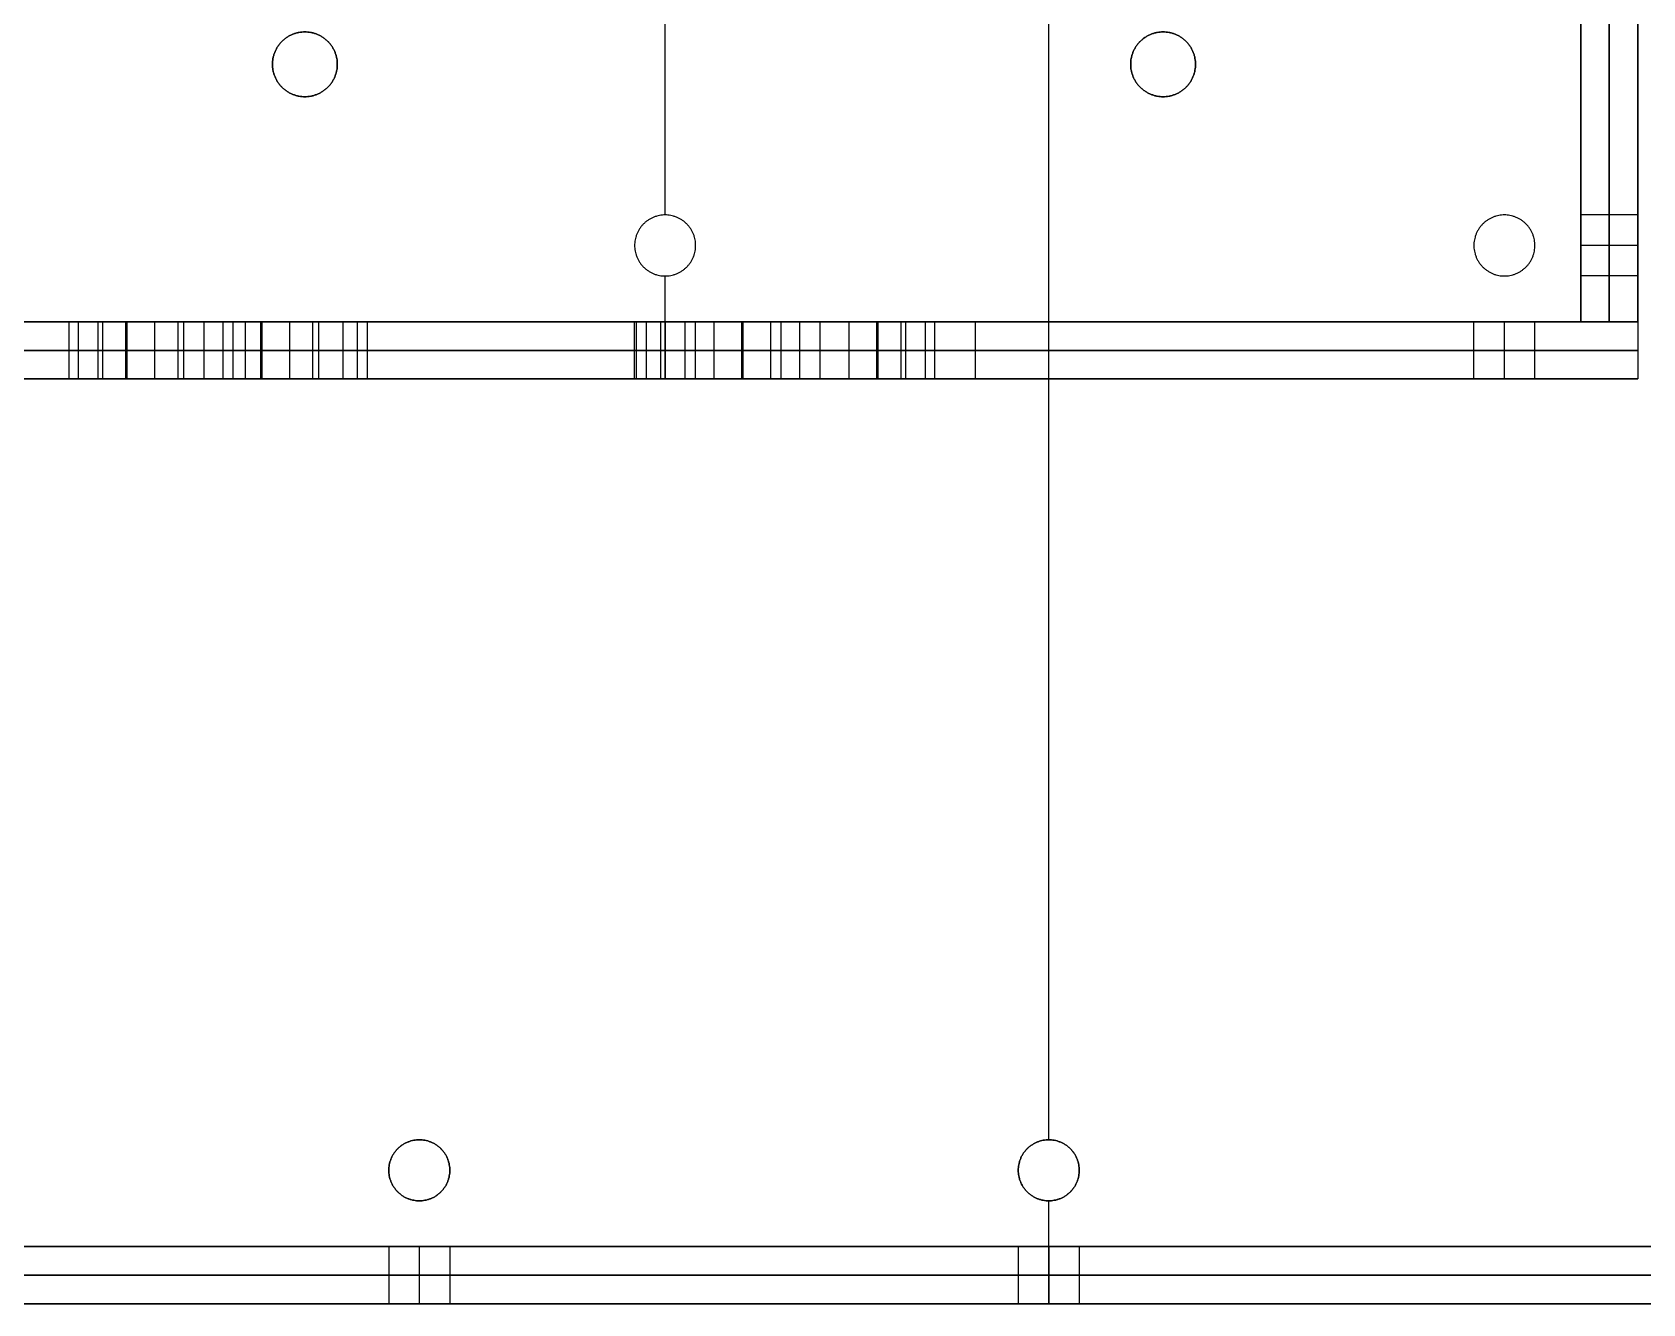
# Model space of a CAD drawing. Header units: millimetres. Extents: x -232 to 139, y -100 to 100.
# Drawn here: x -14.3 to 70.1, y -100 to -33.3 of the extents above; entities that cross this region are included whole.
import ezdxf

# ---------------------------------------------------------------- set-up
doc = ezdxf.new("R2010")
doc.units = ezdxf.units.MM
doc.header["$MEASUREMENT"] = 0
doc.layers.add('body', color=30, linetype='Continuous', true_color=0xff8000)

msp = doc.modelspace()

# ---------------------------------------------------------------- linework, layer by layer
at = {"layer": 'body'}
for p, q in [((39, -91.4, -4), (39, 91.4, -4)), ((39, -91.4, -7), (39, 91.4, -7)), ((39, -91.4, -74), (39, 91.4, -74)), ((39, -91.4, -71), (39, 91.4, -71)), ((66.887, 48.5, 22.408), (66.887, -48.5, 22.408)), ((69.887, 48.5, 22.408), (69.887, -48.5, 22.408)), ((18.887, -42.9, 5), (18.887, -10.7, 5)), ((18.887, -42.9, 8), (18.887, -10.7, 8)), ((18.887, -48.5, 5), (18.887, -46.1, 5)), ((18.887, -48.5, 8), (18.887, -46.1, 8)), ((4.858, -48.5, 57.149), (-32.113, -48.5, 57.149)), ((18.887, -48.5, 90.817), (18.887, -48.5, 73.386)), ((18.887, -48.5, 46.123), (18.887, -48.5, 13.6)), ((18.887, -48.5, 10.4), (18.887, -48.5, 5)), ((52.554, -48.5, 57.149), (30.014, -48.5, 57.149)), ((4.858, -51.5, 57.149), (-32.113, -51.5, 57.149)), ((18.887, -51.5, 90.817), (18.887, -51.5, 73.386)), ((18.887, -51.5, 46.123), (18.887, -51.5, 13.6)), ((18.887, -51.5, 10.4), (18.887, -51.5, 5)), ((52.554, -51.5, 57.149), (30.014, -51.5, 57.149)), ((39, -100, -4), (39, -94.6, -4)), ((39, -100, -7), (39, -94.6, -7)), ((39, -100, -74), (39, -94.6, -74)), ((39, -100, -71), (39, -94.6, -71)), ((136, -97, -39), (-58, -97, -39)), ((39, -97, -71), (39, -97, -68.6)), ((39, -97, -65.4), (39, -97, -12.6)), ((39, -97, -9.4), (39, -97, -7)), ((136, -100, -39), (-58, -100, -39)), ((39, -100, -71), (39, -100, -68.6)), ((39, -100, -65.4), (39, -100, -12.6)), ((39, -100, -9.4), (39, -100, -7))]:
    msp.add_line(p, q, dxfattribs=at)
for points in [[(66.887, -48.5, 39.816), (66.887, 0, 39.816), (66.887, 48.5, 39.816)], [(66.887, 48.5, 5), (66.887, 0, 5), (66.887, -48.5, 5)], [(66.887, -48.5, 5), (66.887, 0, 5), (66.887, 48.5, 5)], [(66.887, -48.5, 8), (66.887, 0, 8), (66.887, 48.5, 8)], [(66.887, -48.5, 6.5), (66.887, 0, 6.5), (66.887, 48.5, 6.5)], [(68.387, -48.5, 39.816), (68.387, 0, 39.816), (68.387, 48.5, 39.816)], [(68.387, 48.5, 5), (68.387, 0, 5), (68.387, -48.5, 5)], [(69.887, -48.5, 39.816), (69.887, 0, 39.816), (69.887, 48.5, 39.816)], [(69.887, 48.5, 5), (69.887, 0, 5), (69.887, -48.5, 5)], [(-1.7, -35, 5), (-1.7, -35, 6.5), (-1.7, -35, 8)], [(1.7, -35, 5), (1.7, -35, 6.5), (1.7, -35, 8)], [(43.295, -35, 5), (43.295, -35, 6.5), (43.295, -35, 8)], [(46.695, -35, 5), (46.695, -35, 6.5), (46.695, -35, 8)], [(0, -36.7, 5), (0, -36.7, 6.5), (0, -36.7, 8)], [(44.995, -36.7, 5), (44.995, -36.7, 6.5), (44.995, -36.7, 8)], [(18.887, -42.9, 8), (18.887, -42.9, 6.5), (18.887, -42.9, 5)], [(62.887, -42.9, 8), (62.887, -42.9, 6.5), (62.887, -42.9, 5)], [(69.887, -42.9, 12), (68.387, -42.9, 12), (66.887, -42.9, 12)], [(69.887, -42.9, 35.816), (68.387, -42.9, 35.816), (66.887, -42.9, 35.816)], [(17.287, -44.5, 8), (17.287, -44.5, 6.5), (17.287, -44.5, 5)], [(20.487, -44.5, 8), (20.487, -44.5, 6.5), (20.487, -44.5, 5)], [(61.287, -44.5, 8), (61.287, -44.5, 6.5), (61.287, -44.5, 5)], [(64.487, -44.5, 8), (64.487, -44.5, 6.5), (64.487, -44.5, 5)], [(69.887, -44.5, 13.6), (68.387, -44.5, 13.6), (66.887, -44.5, 13.6)], [(69.887, -44.5, 10.4), (68.387, -44.5, 10.4), (66.887, -44.5, 10.4)], [(69.887, -44.5, 37.416), (68.387, -44.5, 37.416), (66.887, -44.5, 37.416)], [(69.887, -44.5, 34.216), (68.387, -44.5, 34.216), (66.887, -44.5, 34.216)], [(18.887, -46.1, 8), (18.887, -46.1, 6.5), (18.887, -46.1, 5)], [(62.887, -46.1, 8), (62.887, -46.1, 6.5), (62.887, -46.1, 5)], [(69.887, -46.1, 35.816), (68.387, -46.1, 35.816), (66.887, -46.1, 35.816)], [(69.887, -46.1, 12), (68.387, -46.1, 12), (66.887, -46.1, 12)], [(-6.666, -48.5, 109.298), (-19.39, -48.5, 96.566), (-32.113, -48.5, 83.834)], [(-32.113, -48.5, 5), (18.887, -48.5, 5), (69.887, -48.5, 5)], [(-29.113, -48.5, 5), (18.887, -48.5, 5), (66.887, -48.5, 5)], [(-29.113, -48.5, 8), (18.887, -48.5, 8), (66.887, -48.5, 8)], [(-29.113, -48.5, 6.5), (18.887, -48.5, 6.5), (66.887, -48.5, 6.5)], [(-9.331, -48.5, 76.452), (-10.85, -48.5, 77.974), (-12.37, -48.5, 79.495)], [(-12.37, -48.5, 79.495), (-12.37, -50, 79.495), (-12.37, -51.5, 79.495)], [(-12.368, -48.5, 82.465), (-12.368, -50, 82.465), (-12.368, -51.5, 82.465)], [(17.376, -48.5, 44.614), (2.749, -48.5, 59.261), (-11.878, -48.5, 73.908)], [(-11.878, -48.5, 73.908), (-11.878, -50, 73.908), (-11.878, -51.5, 73.908)], [(-11.878, -48.5, 73.908), (-10.605, -48.5, 75.18), (-9.331, -48.5, 76.452)], [(-10.85, -48.5, 77.974), (-10.85, -50, 77.974), (-10.85, -51.5, 77.974)], [(-10.605, -48.5, 75.18), (-10.605, -50, 75.18), (-10.605, -51.5, 75.18)], [(-9.398, -48.5, 82.463), (-9.398, -50, 82.463), (-9.398, -51.5, 82.463)], [(-9.398, -48.5, 82.463), (-7.879, -48.5, 80.941), (-6.359, -48.5, 79.42)], [(-9.331, -48.5, 76.452), (-9.331, -50, 76.452), (-9.331, -51.5, 76.452)], [(-7.879, -48.5, 80.941), (-7.879, -50, 80.941), (-7.879, -51.5, 80.941)], [(0.406, -48.5, 109.298), (-3.13, -48.5, 109.298), (-6.666, -48.5, 109.298)], [(-6.666, -48.5, 109.298), (-6.666, -50, 109.298), (-6.666, -51.5, 109.298)], [(-6.359, -48.5, 79.42), (-6.359, -50, 79.42), (-6.359, -51.5, 79.42)], [(-6.359, -48.5, 79.42), (-4.307, -48.5, 81.469), (-2.255, -48.5, 83.519)], [(-2.255, -48.5, 83.519), (-3.774, -48.5, 85.04), (-5.294, -48.5, 86.561)], [(-5.294, -48.5, 86.561), (-5.294, -50, 86.561), (-5.294, -51.5, 86.561)], [(-5.292, -48.5, 89.531), (-5.292, -50, 89.531), (-5.292, -51.5, 89.531)], [(-4.307, -48.5, 81.469), (-4.307, -50, 81.469), (-4.307, -51.5, 81.469)], [(-3.774, -48.5, 85.04), (-3.774, -50, 85.04), (-3.774, -51.5, 85.04)], [(-3.13, -48.5, 109.298), (-3.13, -50, 109.298), (-3.13, -51.5, 109.298)], [(-2.322, -48.5, 89.529), (-2.322, -50, 89.529), (-2.322, -51.5, 89.529)], [(-2.322, -48.5, 89.529), (-0.803, -48.5, 88.008), (0.717, -48.5, 86.486)], [(-2.255, -48.5, 83.519), (-2.255, -50, 83.519), (-2.255, -51.5, 83.519)], [(-0.803, -48.5, 88.008), (-0.803, -50, 88.008), (-0.803, -51.5, 88.008)], [(69.887, -48.5, 39.816), (35.146, -48.5, 74.557), (0.406, -48.5, 109.298)], [(0.406, -48.5, 109.298), (0.406, -50, 109.298), (0.406, -51.5, 109.298)], [(0.717, -48.5, 86.486), (0.717, -50, 86.486), (0.717, -51.5, 86.486)], [(0.717, -48.5, 86.486), (1.99, -48.5, 87.758), (3.264, -48.5, 89.03)], [(1.99, -48.5, 87.758), (1.99, -50, 87.758), (1.99, -51.5, 87.758)], [(2.749, -48.5, 59.261), (2.749, -50, 59.261), (2.749, -51.5, 59.261)], [(3.264, -48.5, 89.03), (3.264, -50, 89.03), (3.264, -51.5, 89.03)], [(3.264, -48.5, 89.03), (17.891, -48.5, 74.383), (32.518, -48.5, 59.736)], [(17.287, -51.5, 12), (17.287, -50, 12), (17.287, -48.5, 12)], [(19.923, -48.5, 47.158), (18.649, -48.5, 45.886), (17.376, -48.5, 44.614)], [(17.376, -48.5, 44.614), (17.376, -50, 44.614), (17.376, -51.5, 44.614)], [(17.891, -48.5, 74.383), (17.891, -50, 74.383), (17.891, -51.5, 74.383)], [(18.649, -48.5, 45.886), (18.649, -50, 45.886), (18.649, -51.5, 45.886)], [(18.887, -48.5, 5), (18.887, -50, 5), (18.887, -51.5, 5)], [(18.887, -51.5, 10.4), (18.887, -50, 10.4), (18.887, -48.5, 10.4)], [(18.887, -51.5, 13.6), (18.887, -50, 13.6), (18.887, -48.5, 13.6)], [(18.887, -48.5, 5), (18.887, -48.5, 6.5), (18.887, -48.5, 8)], [(22.961, -48.5, 44.115), (21.442, -48.5, 45.637), (19.923, -48.5, 47.158)], [(19.923, -48.5, 47.158), (19.923, -50, 47.158), (19.923, -51.5, 47.158)], [(20.487, -51.5, 12), (20.487, -50, 12), (20.487, -48.5, 12)], [(21.442, -48.5, 45.637), (21.442, -50, 45.637), (21.442, -51.5, 45.637)], [(26.999, -48.5, 54.224), (24.947, -48.5, 52.175), (22.895, -48.5, 50.126)], [(22.895, -48.5, 50.126), (22.895, -50, 50.126), (22.895, -51.5, 50.126)], [(22.895, -48.5, 50.126), (24.414, -48.5, 48.605), (25.933, -48.5, 47.083)], [(22.961, -48.5, 44.115), (22.961, -50, 44.115), (22.961, -51.5, 44.115)], [(24.414, -48.5, 48.605), (24.414, -50, 48.605), (24.414, -51.5, 48.605)], [(24.947, -48.5, 52.175), (24.947, -50, 52.175), (24.947, -51.5, 52.175)], [(25.931, -48.5, 44.113), (25.931, -50, 44.113), (25.931, -51.5, 44.113)], [(25.933, -48.5, 47.083), (25.933, -50, 47.083), (25.933, -51.5, 47.083)], [(26.999, -48.5, 54.224), (26.999, -50, 54.224), (26.999, -51.5, 54.224)], [(30.037, -48.5, 51.182), (28.518, -48.5, 52.703), (26.999, -48.5, 54.224)], [(28.518, -48.5, 52.703), (28.518, -50, 52.703), (28.518, -51.5, 52.703)], [(32.518, -48.5, 59.736), (31.244, -48.5, 58.464), (29.971, -48.5, 57.192)], [(29.971, -48.5, 57.192), (29.971, -50, 57.192), (29.971, -51.5, 57.192)], [(29.971, -48.5, 57.192), (31.49, -48.5, 55.671), (33.009, -48.5, 54.149)], [(30.037, -48.5, 51.182), (30.037, -50, 51.182), (30.037, -51.5, 51.182)], [(31.244, -48.5, 58.464), (31.244, -50, 58.464), (31.244, -51.5, 58.464)], [(31.49, -48.5, 55.671), (31.49, -50, 55.671), (31.49, -51.5, 55.671)], [(32.518, -48.5, 59.736), (32.518, -50, 59.736), (32.518, -51.5, 59.736)], [(33.007, -48.5, 51.18), (33.007, -50, 51.18), (33.007, -51.5, 51.18)], [(33.009, -48.5, 54.149), (33.009, -50, 54.149), (33.009, -51.5, 54.149)], [(35.146, -48.5, 74.557), (35.146, -50, 74.557), (35.146, -51.5, 74.557)], [(61.287, -51.5, 12), (61.287, -50, 12), (61.287, -48.5, 12)], [(61.287, -51.5, 35.816), (61.287, -50, 35.816), (61.287, -48.5, 35.816)], [(62.887, -51.5, 10.4), (62.887, -50, 10.4), (62.887, -48.5, 10.4)], [(62.887, -51.5, 13.6), (62.887, -50, 13.6), (62.887, -48.5, 13.6)], [(62.887, -51.5, 34.216), (62.887, -50, 34.216), (62.887, -48.5, 34.216)], [(62.887, -51.5, 37.416), (62.887, -50, 37.416), (62.887, -48.5, 37.416)], [(64.487, -51.5, 35.816), (64.487, -50, 35.816), (64.487, -48.5, 35.816)], [(64.487, -51.5, 12), (64.487, -50, 12), (64.487, -48.5, 12)], [(69.887, -48.5, 39.816), (68.387, -48.5, 39.816), (66.887, -48.5, 39.816)], [(66.887, -48.5, 5), (66.887, -48.5, 22.408), (66.887, -48.5, 39.816)], [(69.887, -48.5, 5), (68.387, -48.5, 5), (66.887, -48.5, 5)], [(69.887, -48.5, 22.408), (68.387, -48.5, 22.408), (66.887, -48.5, 22.408)], [(66.887, -48.5, 5), (66.887, -48.5, 6.5), (66.887, -48.5, 8)], [(68.387, -48.5, 5), (68.387, -48.5, 22.408), (68.387, -48.5, 39.816)], [(69.887, -48.5, 39.816), (69.887, -50, 39.816), (69.887, -51.5, 39.816)], [(69.887, -48.5, 5), (69.887, -50, 5), (69.887, -51.5, 5)], [(69.887, -48.5, 5), (69.887, -48.5, 22.408), (69.887, -48.5, 39.816)], [(69.887, -48.5, 22.408), (69.887, -50, 22.408), (69.887, -51.5, 22.408)], [(69.887, -48.5, 5), (69.887, -48.5, 22.408), (69.887, -48.5, 39.816)], [(-6.666, -50, 109.298), (-19.39, -50, 96.566), (-32.113, -50, 83.834)], [(-32.113, -50, 5), (18.887, -50, 5), (69.887, -50, 5)], [(-9.331, -50, 76.452), (-10.85, -50, 77.974), (-12.37, -50, 79.495)], [(17.376, -50, 44.614), (2.749, -50, 59.261), (-11.878, -50, 73.908)], [(-11.878, -50, 73.908), (-10.605, -50, 75.18), (-9.331, -50, 76.452)], [(-9.398, -50, 82.463), (-7.879, -50, 80.941), (-6.359, -50, 79.42)], [(0.406, -50, 109.298), (-3.13, -50, 109.298), (-6.666, -50, 109.298)], [(-6.359, -50, 79.42), (-4.307, -50, 81.469), (-2.255, -50, 83.519)], [(-2.255, -50, 83.519), (-3.774, -50, 85.04), (-5.294, -50, 86.561)], [(-2.322, -50, 89.529), (-0.803, -50, 88.008), (0.717, -50, 86.486)], [(69.887, -50, 39.816), (35.146, -50, 74.557), (0.406, -50, 109.298)], [(0.717, -50, 86.486), (1.99, -50, 87.758), (3.264, -50, 89.03)], [(3.264, -50, 89.03), (17.891, -50, 74.383), (32.518, -50, 59.736)], [(19.923, -50, 47.158), (18.649, -50, 45.886), (17.376, -50, 44.614)], [(22.961, -50, 44.115), (21.442, -50, 45.637), (19.923, -50, 47.158)], [(26.999, -50, 54.224), (24.947, -50, 52.175), (22.895, -50, 50.126)], [(22.895, -50, 50.126), (24.414, -50, 48.605), (25.933, -50, 47.083)], [(30.037, -50, 51.182), (28.518, -50, 52.703), (26.999, -50, 54.224)], [(32.518, -50, 59.736), (31.244, -50, 58.464), (29.971, -50, 57.192)], [(29.971, -50, 57.192), (31.49, -50, 55.671), (33.009, -50, 54.149)], [(69.887, -50, 5), (69.887, -50, 22.408), (69.887, -50, 39.816)], [(-6.666, -51.5, 109.298), (-19.39, -51.5, 96.566), (-32.113, -51.5, 83.834)], [(-32.113, -51.5, 5), (18.887, -51.5, 5), (69.887, -51.5, 5)], [(-9.331, -51.5, 76.452), (-10.85, -51.5, 77.974), (-12.37, -51.5, 79.495)], [(17.376, -51.5, 44.614), (2.749, -51.5, 59.261), (-11.878, -51.5, 73.908)], [(-11.878, -51.5, 73.908), (-10.605, -51.5, 75.18), (-9.331, -51.5, 76.452)], [(-9.398, -51.5, 82.463), (-7.879, -51.5, 80.941), (-6.359, -51.5, 79.42)], [(0.406, -51.5, 109.298), (-3.13, -51.5, 109.298), (-6.666, -51.5, 109.298)], [(-6.359, -51.5, 79.42), (-4.307, -51.5, 81.469), (-2.255, -51.5, 83.519)], [(-2.255, -51.5, 83.519), (-3.774, -51.5, 85.04), (-5.294, -51.5, 86.561)], [(-2.322, -51.5, 89.529), (-0.803, -51.5, 88.008), (0.717, -51.5, 86.486)], [(69.887, -51.5, 39.816), (35.146, -51.5, 74.557), (0.406, -51.5, 109.298)], [(0.717, -51.5, 86.486), (1.99, -51.5, 87.758), (3.264, -51.5, 89.03)], [(3.264, -51.5, 89.03), (17.891, -51.5, 74.383), (32.518, -51.5, 59.736)], [(19.923, -51.5, 47.158), (18.649, -51.5, 45.886), (17.376, -51.5, 44.614)], [(22.961, -51.5, 44.115), (21.442, -51.5, 45.637), (19.923, -51.5, 47.158)], [(26.999, -51.5, 54.224), (24.947, -51.5, 52.175), (22.895, -51.5, 50.126)], [(22.895, -51.5, 50.126), (24.414, -51.5, 48.605), (25.933, -51.5, 47.083)], [(30.037, -51.5, 51.182), (28.518, -51.5, 52.703), (26.999, -51.5, 54.224)], [(32.518, -51.5, 59.736), (31.244, -51.5, 58.464), (29.971, -51.5, 57.192)], [(29.971, -51.5, 57.192), (31.49, -51.5, 55.671), (33.009, -51.5, 54.149)], [(69.887, -51.5, 5), (69.887, -51.5, 22.408), (69.887, -51.5, 39.816)], [(6, -91.4, -4), (6, -91.4, -5.5), (6, -91.4, -7)], [(6, -91.4, -71), (6, -91.4, -72.5), (6, -91.4, -74)], [(39, -91.4, -4), (39, -91.4, -5.5), (39, -91.4, -7)], [(39, -91.4, -71), (39, -91.4, -72.5), (39, -91.4, -74)], [(4.4, -93, -4), (4.4, -93, -5.5), (4.4, -93, -7)], [(4.4, -93, -71), (4.4, -93, -72.5), (4.4, -93, -74)], [(7.6, -93, -4), (7.6, -93, -5.5), (7.6, -93, -7)], [(7.6, -93, -71), (7.6, -93, -72.5), (7.6, -93, -74)], [(37.4, -93, -4), (37.4, -93, -5.5), (37.4, -93, -7)], [(37.4, -93, -71), (37.4, -93, -72.5), (37.4, -93, -74)], [(40.6, -93, -4), (40.6, -93, -5.5), (40.6, -93, -7)], [(40.6, -93, -71), (40.6, -93, -72.5), (40.6, -93, -74)], [(6, -94.6, -4), (6, -94.6, -5.5), (6, -94.6, -7)], [(6, -94.6, -71), (6, -94.6, -72.5), (6, -94.6, -74)], [(39, -94.6, -4), (39, -94.6, -5.5), (39, -94.6, -7)], [(39, -94.6, -71), (39, -94.6, -72.5), (39, -94.6, -74)], [(-58, -97, -7), (39, -97, -7), (136, -97, -7)], [(136, -97, -71), (39, -97, -71), (-58, -97, -71)], [(4.4, -97, -67), (4.4, -98.5, -67), (4.4, -100, -67)], [(4.4, -97, -11), (4.4, -98.5, -11), (4.4, -100, -11)], [(6, -97, -68.6), (6, -98.5, -68.6), (6, -100, -68.6)], [(6, -97, -65.4), (6, -98.5, -65.4), (6, -100, -65.4)], [(6, -97, -9.4), (6, -98.5, -9.4), (6, -100, -9.4)], [(6, -97, -12.6), (6, -98.5, -12.6), (6, -100, -12.6)], [(7.6, -97, -67), (7.6, -98.5, -67), (7.6, -100, -67)], [(7.6, -97, -11), (7.6, -98.5, -11), (7.6, -100, -11)], [(37.4, -97, -67), (37.4, -98.5, -67), (37.4, -100, -67)], [(37.4, -97, -11), (37.4, -98.5, -11), (37.4, -100, -11)], [(39, -100, -7), (39, -98.5, -7), (39, -97, -7)], [(39, -100, -71), (39, -98.5, -71), (39, -97, -71)], [(39, -97, -68.6), (39, -98.5, -68.6), (39, -100, -68.6)], [(39, -97, -65.4), (39, -98.5, -65.4), (39, -100, -65.4)], [(39, -97, -9.4), (39, -98.5, -9.4), (39, -100, -9.4)], [(39, -97, -12.6), (39, -98.5, -12.6), (39, -100, -12.6)], [(40.6, -97, -67), (40.6, -98.5, -67), (40.6, -100, -67)], [(40.6, -97, -11), (40.6, -98.5, -11), (40.6, -100, -11)], [(-58, -98.5, -7), (39, -98.5, -7), (136, -98.5, -7)], [(136, -98.5, -71), (39, -98.5, -71), (-58, -98.5, -71)], [(139, -100, -4), (39, -100, -4), (-61, -100, -4)], [(139, -100, -7), (39, -100, -7), (-61, -100, -7)], [(139, -100, -5.5), (39, -100, -5.5), (-61, -100, -5.5)], [(-61, -100, -74), (39, -100, -74), (139, -100, -74)], [(-61, -100, -71), (39, -100, -71), (139, -100, -71)], [(-61, -100, -72.5), (39, -100, -72.5), (139, -100, -72.5)], [(-58, -100, -7), (39, -100, -7), (136, -100, -7)], [(136, -100, -71), (39, -100, -71), (-58, -100, -71)], [(39, -100, -4), (39, -100, -5.5), (39, -100, -7)], [(39, -100, -74), (39, -100, -72.5), (39, -100, -71)]]:
    msp.add_open_spline(points, degree=2, dxfattribs=at)
for points, weights, knots in [([(-1.7, -35, 5), (-1.7, -33.3, 5), (0, -33.3, 5), (1.7, -33.3, 5), (1.7, -35, 5), (1.7, -36.7, 5), (0, -36.7, 5), (-1.7, -36.7, 5), (-1.7, -35, 5)], [0.999999860338, 0.707106851018, 1, 0.707106781187, 1, 0.707106781187, 1, 0.707106851018, 0.999999860338], [-10.681415, -10.681415, -10.681415, -8.011062, -8.011062, -5.340708, -5.340708, -2.670353, -2.670353, 0, 0, 0]), ([(-1.7, -35, 8), (-1.7, -33.3, 8), (0, -33.3, 8), (1.7, -33.3, 8), (1.7, -35, 8), (1.7, -36.7, 8), (0, -36.7, 8), (-1.7, -36.7, 8), (-1.7, -35, 8)], [0.999999860338, 0.707106851018, 1, 0.707106781187, 1, 0.707106781187, 1, 0.707106851018, 0.999999860338], [-10.681415, -10.681415, -10.681415, -8.011062, -8.011062, -5.340708, -5.340708, -2.670353, -2.670353, 0, 0, 0]), ([(-1.7, -35, 8), (-1.7, -36.7, 8), (0, -36.7, 8), (1.7, -36.7, 8), (1.7, -35, 8), (1.7, -33.3, 8), (0, -33.3, 8), (-1.7, -33.3, 8), (-1.7, -35, 8)], [1, 0.707106781187, 1, 0.707106781187, 1, 0.707106781187, 1, 0.707106781187, 1], [0, 0, 0, 2.670354, 2.670354, 5.340708, 5.340708, 8.011061, 8.011061, 10.681415, 10.681415, 10.681415]), ([(46.695, -35, 5), (46.695, -36.7, 5), (44.995, -36.7, 5), (43.295, -36.7, 5), (43.295, -35, 5), (43.295, -33.3, 5), (44.995, -33.3, 5), (46.695, -33.3, 5), (46.695, -35, 5)], [1, 0.707106781187, 1, 0.707106781187, 1, 0.707106781187, 1, 0.707106781187, 1], [-10.681415, -10.681415, -10.681415, -8.011061, -8.011061, -5.340708, -5.340708, -2.670354, -2.670354, 0, 0, 0]), ([(46.695, -35, 8), (46.695, -36.7, 8), (44.995, -36.7, 8), (43.295, -36.7, 8), (43.295, -35, 8), (43.295, -33.3, 8), (44.995, -33.3, 8), (46.695, -33.3, 8), (46.695, -35, 8)], [0.999999860338, 0.707106851018, 1, 0.707106781187, 1, 0.707106781187, 1, 0.707106851018, 0.999999860338], [-10.681415, -10.681415, -10.681415, -8.011062, -8.011062, -5.340708, -5.340708, -2.670353, -2.670353, 0, 0, 0]), ([(46.695, -35, 8), (46.695, -33.3, 8), (44.995, -33.3, 8), (43.295, -33.3, 8), (43.295, -35, 8), (43.295, -36.7, 8), (44.995, -36.7, 8), (46.695, -36.7, 8), (46.695, -35, 8)], [1, 0.707106781187, 1, 0.707106781187, 1, 0.707106781187, 1, 0.707106781187, 1], [0, 0, 0, 2.670354, 2.670354, 5.340708, 5.340708, 8.011061, 8.011061, 10.681415, 10.681415, 10.681415]), ([(18.887, -46.1, 5), (17.287, -46.1, 5), (17.287, -44.5, 5), (17.287, -42.9, 5), (18.887, -42.9, 5), (20.487, -42.9, 5), (20.487, -44.5, 5), (20.487, -46.1, 5), (18.887, -46.1, 5)], [0.999999860338, 0.707106851018, 1, 0.707106781187, 1, 0.707106781187, 1, 0.707106781187, 1], [-10.053096, -10.053096, -10.053096, -7.539823, -7.539823, -5.026549, -5.026549, -2.513274, -2.513274, 0, 0, 0]), ([(18.887, -46.1, 8), (17.287, -46.1, 8), (17.287, -44.5, 8), (17.287, -42.9, 8), (18.887, -42.9, 8), (20.487, -42.9, 8), (20.487, -44.5, 8), (20.487, -46.1, 8), (18.887, -46.1, 8)], [0.999999860338, 0.707106851018, 1, 0.707106781187, 1, 0.707106781187, 1, 0.707106781187, 1], [-10.053096, -10.053096, -10.053096, -7.539823, -7.539823, -5.026549, -5.026549, -2.513274, -2.513274, 0, 0, 0]), ([(62.887, -46.1, 5), (61.287, -46.1, 5), (61.287, -44.5, 5), (61.287, -42.9, 5), (62.887, -42.9, 5), (64.487, -42.9, 5), (64.487, -44.5, 5), (64.487, -46.1, 5), (62.887, -46.1, 5)], [1, 0.707106781187, 1, 0.707106781187, 1, 0.707106781187, 1, 0.707106851018, 0.999999860338], [-10.053096, -10.053096, -10.053096, -7.539822, -7.539822, -5.026548, -5.026548, -2.513274, -2.513274, 0, 0, 0]), ([(62.887, -46.1, 8), (61.287, -46.1, 8), (61.287, -44.5, 8), (61.287, -42.9, 8), (62.887, -42.9, 8), (64.487, -42.9, 8), (64.487, -44.5, 8), (64.487, -46.1, 8), (62.887, -46.1, 8)], [1, 0.707106781187, 1, 0.707106781187, 1, 0.707106781187, 1, 0.707106851018, 0.999999860338], [-10.053096, -10.053096, -10.053096, -7.539822, -7.539822, -5.026548, -5.026548, -2.513274, -2.513274, 0, 0, 0]), ([(4.4, -93, -4), (4.4, -94.6, -4), (6, -94.6, -4), (7.6, -94.6, -4), (7.6, -93, -4), (7.6, -91.4, -4), (6, -91.4, -4), (4.4, -91.4, -4), (4.4, -93, -4)], [0.999999860338, 0.707106851018, 1, 0.707106781187, 1, 0.707106781187, 1, 0.707106781187, 1], [0, 0, 0, 2.513274, 2.513274, 5.026548, 5.026548, 7.539822, 7.539822, 10.053096, 10.053096, 10.053096]), ([(4.4, -93, -7), (4.4, -94.6, -7), (6, -94.6, -7), (7.6, -94.6, -7), (7.6, -93, -7), (7.6, -91.4, -7), (6, -91.4, -7), (4.4, -91.4, -7), (4.4, -93, -7)], [0.999999860338, 0.707106851018, 1, 0.707106781187, 1, 0.707106781187, 1, 0.707106781187, 1], [0, 0, 0, 2.513274, 2.513274, 5.026548, 5.026548, 7.539822, 7.539822, 10.053096, 10.053096, 10.053096]), ([(4.4, -93, -74), (4.4, -91.4, -74), (6, -91.4, -74), (7.6, -91.4, -74), (7.6, -93, -74), (7.6, -94.6, -74), (6, -94.6, -74), (4.4, -94.6, -74), (4.4, -93, -74)], [0.999999860338, 0.707106851018, 1, 0.707106781187, 1, 0.707106781187, 1, 0.707106851018, 0.999999860338], [-10.053096, -10.053096, -10.053096, -7.539823, -7.539823, -5.026548, -5.026548, -2.513274, -2.513274, 0, 0, 0]), ([(4.4, -93, -71), (4.4, -91.4, -71), (6, -91.4, -71), (7.6, -91.4, -71), (7.6, -93, -71), (7.6, -94.6, -71), (6, -94.6, -71), (4.4, -94.6, -71), (4.4, -93, -71)], [1, 0.707106781187, 1, 0.707106781187, 1, 0.707106781187, 1, 0.707106781187, 1], [-10.053096, -10.053096, -10.053096, -7.539822, -7.539822, -5.026548, -5.026548, -2.513274, -2.513274, 0, 0, 0]), ([(39, -94.6, -4), (40.6, -94.6, -4), (40.6, -93, -4), (40.6, -91.4, -4), (39, -91.4, -4), (37.4, -91.4, -4), (37.4, -93, -4), (37.4, -94.6, -4), (39, -94.6, -4)], [1, 0.707106781187, 1, 0.707106781187, 1, 0.707106781187, 1, 0.707106781187, 1], [0, 0, 0, 2.513274, 2.513274, 5.026548, 5.026548, 7.539822, 7.539822, 10.053096, 10.053096, 10.053096]), ([(39, -94.6, -7), (40.6, -94.6, -7), (40.6, -93, -7), (40.6, -91.4, -7), (39, -91.4, -7), (37.4, -91.4, -7), (37.4, -93, -7), (37.4, -94.6, -7), (39, -94.6, -7)], [1, 0.707106781187, 1, 0.707106781187, 1, 0.707106781187, 1, 0.707106781187, 1], [0, 0, 0, 2.513274, 2.513274, 5.026548, 5.026548, 7.539822, 7.539822, 10.053096, 10.053096, 10.053096]), ([(39, -94.6, -74), (37.4, -94.6, -74), (37.4, -93, -74), (37.4, -91.4, -74), (39, -91.4, -74), (40.6, -91.4, -74), (40.6, -93, -74), (40.6, -94.6, -74), (39, -94.6, -74)], [0.999999860338, 0.707106851018, 1, 0.707106781187, 1, 0.707106781187, 1, 0.707106781187, 1], [-10.053096, -10.053096, -10.053096, -7.539823, -7.539823, -5.026549, -5.026549, -2.513274, -2.513274, 0, 0, 0]), ([(39, -94.6, -71), (37.4, -94.6, -71), (37.4, -93, -71), (37.4, -91.4, -71), (39, -91.4, -71), (40.6, -91.4, -71), (40.6, -93, -71), (40.6, -94.6, -71), (39, -94.6, -71)], [0.999999860338, 0.707106851018, 1, 0.707106781187, 1, 0.707106781187, 1, 0.707106781187, 1], [-10.053096, -10.053096, -10.053096, -7.539823, -7.539823, -5.026549, -5.026549, -2.513274, -2.513274, 0, 0, 0])]:
    msp.add_rational_spline(points, weights, degree=2, knots=knots, dxfattribs=at)
at = {"layer": 'body', "extrusion": (-1, 2.79762e-14, 2.51069e-06)}
msp.add_open_spline([(66.887, -46.1, 12), (66.887, -46.1, 11.576), (66.887, -45.931, 11.169), (66.887, -45.483, 10.72), (66.887, -45.306, 10.602), (66.887, -44.918, 10.441), (66.887, -44.71, 10.4), (66.887, -44.5, 10.4), (66.887, -44.29, 10.4), (66.887, -44.082, 10.441), (66.887, -43.694, 10.602), (66.887, -43.517, 10.72), (66.887, -43.069, 11.169), (66.887, -42.9, 11.576), (66.887, -42.9, 12), (66.887, -42.9, 12.424), (66.887, -43.069, 12.831), (66.887, -43.517, 13.28), (66.887, -43.694, 13.398), (66.887, -44.082, 13.559), (66.887, -44.29, 13.6), (66.887, -44.5, 13.6), (66.887, -44.71, 13.6), (66.887, -44.918, 13.559), (66.887, -45.306, 13.398), (66.887, -45.483, 13.28), (66.887, -45.931, 12.831), (66.887, -46.1, 12.424), (66.887, -46.1, 12)], degree=3, knots=[0, 0, 0, 0, 1.283061, 1.283061, 1.918489, 1.918489, 2.553917, 2.553917, 2.553917, 3.189345, 3.189345, 3.824773, 3.824773, 5.107834, 5.107834, 5.107834, 6.391017, 6.391017, 7.026384, 7.026384, 7.661752, 7.661752, 7.661752, 8.297119, 8.297119, 8.932486, 8.932486, 10.215669, 10.215669, 10.215669, 10.215669], dxfattribs=at)
at = {"layer": 'body', "extrusion": (-1, 3.3164e-14, 2.51069e-06)}
msp.add_open_spline([(66.887, -46.1, 35.816), (66.887, -46.1, 35.392), (66.887, -45.931, 34.985), (66.887, -45.483, 34.536), (66.887, -45.306, 34.418), (66.887, -44.918, 34.258), (66.887, -44.71, 34.216), (66.887, -44.5, 34.216), (66.887, -44.29, 34.216), (66.887, -44.082, 34.258), (66.887, -43.694, 34.418), (66.887, -43.517, 34.536), (66.887, -43.069, 34.985), (66.887, -42.9, 35.392), (66.887, -42.9, 35.816), (66.887, -42.9, 36.241), (66.887, -43.069, 36.648), (66.887, -43.517, 37.096), (66.887, -43.694, 37.214), (66.887, -44.082, 37.375), (66.887, -44.29, 37.416), (66.887, -44.5, 37.416), (66.887, -44.71, 37.416), (66.887, -44.918, 37.375), (66.887, -45.306, 37.214), (66.887, -45.483, 37.096), (66.887, -45.931, 36.648), (66.887, -46.1, 36.241), (66.887, -46.1, 35.816)], degree=3, knots=[0, 0, 0, 0, 1.283061, 1.283061, 1.918489, 1.918489, 2.553917, 2.553917, 2.553917, 3.189345, 3.189345, 3.824773, 3.824773, 5.107834, 5.107834, 5.107834, 6.391017, 6.391017, 7.026384, 7.026384, 7.661752, 7.661752, 7.661752, 8.297119, 8.297119, 8.932486, 8.932486, 10.215669, 10.215669, 10.215669, 10.215669], dxfattribs=at)
at = {"layer": 'body', "extrusion": (1, -4.44089e-15, -2.22045e-15)}
msp.add_rational_spline([(66.887, -46.1, 35.816), (66.887, -46.1, 37.416), (66.887, -44.5, 37.416), (66.887, -42.9, 37.416), (66.887, -42.9, 35.816), (66.887, -42.9, 34.216), (66.887, -44.5, 34.216), (66.887, -46.1, 34.216), (66.887, -46.1, 35.816)], [1, 0.707106781187, 1, 0.707106781187, 1, 0.707106781187, 1, 0.707106781187, 1], degree=2, knots=[0, 0, 0, 2.513274, 2.513274, 5.026548, 5.026548, 7.539822, 7.539822, 10.053096, 10.053096, 10.053096], dxfattribs=at)
at = {"layer": 'body', "extrusion": (-1, 2.49636e-14, 2.51069e-06)}
msp.add_open_spline([(69.887, -46.1, 12), (69.887, -46.1, 11.576), (69.887, -45.931, 11.169), (69.887, -45.483, 10.72), (69.887, -45.306, 10.602), (69.887, -44.918, 10.441), (69.887, -44.71, 10.4), (69.887, -44.5, 10.4), (69.887, -44.29, 10.4), (69.887, -44.082, 10.441), (69.887, -43.694, 10.602), (69.887, -43.517, 10.72), (69.887, -43.069, 11.169), (69.887, -42.9, 11.576), (69.887, -42.9, 12), (69.887, -42.9, 12.424), (69.887, -43.069, 12.831), (69.887, -43.517, 13.28), (69.887, -43.694, 13.398), (69.887, -44.082, 13.559), (69.887, -44.29, 13.6), (69.887, -44.5, 13.6), (69.887, -44.71, 13.6), (69.887, -44.918, 13.559), (69.887, -45.306, 13.398), (69.887, -45.483, 13.28), (69.887, -45.931, 12.831), (69.887, -46.1, 12.424), (69.887, -46.1, 12)], degree=3, knots=[0, 0, 0, 0, 1.283061, 1.283061, 1.918489, 1.918489, 2.553917, 2.553917, 2.553917, 3.189345, 3.189345, 3.824773, 3.824773, 5.107834, 5.107834, 5.107834, 6.391017, 6.391017, 7.026384, 7.026384, 7.661752, 7.661752, 7.661752, 8.297119, 8.297119, 8.932486, 8.932486, 10.215669, 10.215669, 10.215669, 10.215669], dxfattribs=at)
at = {"layer": 'body', "extrusion": (-1, 3.01511e-14, 2.51069e-06)}
msp.add_open_spline([(69.887, -46.1, 35.816), (69.887, -46.1, 35.392), (69.887, -45.931, 34.985), (69.887, -45.483, 34.536), (69.887, -45.306, 34.418), (69.887, -44.918, 34.258), (69.887, -44.71, 34.216), (69.887, -44.5, 34.216), (69.887, -44.29, 34.216), (69.887, -44.082, 34.258), (69.887, -43.694, 34.418), (69.887, -43.517, 34.536), (69.887, -43.069, 34.985), (69.887, -42.9, 35.392), (69.887, -42.9, 35.816), (69.887, -42.9, 36.241), (69.887, -43.069, 36.648), (69.887, -43.517, 37.096), (69.887, -43.694, 37.214), (69.887, -44.082, 37.375), (69.887, -44.29, 37.416), (69.887, -44.5, 37.416), (69.887, -44.71, 37.416), (69.887, -44.918, 37.375), (69.887, -45.306, 37.214), (69.887, -45.483, 37.096), (69.887, -45.931, 36.648), (69.887, -46.1, 36.241), (69.887, -46.1, 35.816)], degree=3, knots=[0, 0, 0, 0, 1.283061, 1.283061, 1.918489, 1.918489, 2.553917, 2.553917, 2.553917, 3.189345, 3.189345, 3.824773, 3.824773, 5.107834, 5.107834, 5.107834, 6.391017, 6.391017, 7.026384, 7.026384, 7.661751, 7.661751, 7.661751, 8.297119, 8.297119, 8.932486, 8.932486, 10.215669, 10.215669, 10.215669, 10.215669], dxfattribs=at)
at = {"layer": 'body', "extrusion": (-1.49533e-13, -1, -1.09382e-15)}
for points, knots in [([(-12.37, -48.5, 79.495), (-13.854, -48.5, 80.981), (-12.368, -48.5, 82.465), (-10.882, -48.5, 83.949), (-9.398, -48.5, 82.463)], [435.462148, 435.462148, 435.462148, 438.760821, 438.760821, 442.059493, 442.059493, 442.059493]), ([(25.933, -51.5, 47.083), (27.417, -51.5, 45.597), (25.931, -51.5, 44.113), (24.445, -51.5, 42.629), (22.961, -51.5, 44.115)], [371.664804, 371.664804, 371.664804, 374.963476, 374.963476, 378.262148, 378.262148, 378.262148])]:
    msp.add_rational_spline(points, [1, 0.707106781187, 1, 0.707106781187, 1], degree=2, knots=knots, dxfattribs=at)
at = {"layer": 'body', "extrusion": (1.51924e-13, 1, -1.30034e-15)}
for points, knots in [([(-5.294, -48.5, 86.561), (-6.778, -48.5, 88.047), (-5.292, -48.5, 89.531), (-3.806, -48.5, 91.015), (-2.322, -48.5, 89.529)], [456.459493, 456.459493, 456.459493, 459.758165, 459.758165, 463.056838, 463.056838, 463.056838]), ([(33.009, -48.5, 54.149), (34.493, -48.5, 52.663), (33.007, -48.5, 51.18), (31.521, -48.5, 49.696), (30.037, -48.5, 51.182)], [520.256838, 520.256838, 520.256838, 523.55551, 523.55551, 526.854182, 526.854182, 526.854182])]:
    msp.add_rational_spline(points, [1, 0.707106781187, 1, 0.707106781187, 1], degree=2, knots=knots, dxfattribs=at)
at = {"layer": 'body', "extrusion": (-3.55271e-14, -1, 0)}
msp.add_rational_spline([(20.487, -48.5, 12), (20.487, -48.5, 10.4), (18.887, -48.5, 10.4), (17.287, -48.5, 10.4), (17.287, -48.5, 12), (17.287, -48.5, 13.6), (18.887, -48.5, 13.6), (20.487, -48.5, 13.6), (20.487, -48.5, 12)], [1, 0.707106781187, 1, 0.707106781187, 1, 0.707106781187, 1, 0.707106781187, 1], degree=2, knots=[-10.053096, -10.053096, -10.053096, -7.539822, -7.539822, -5.026548, -5.026548, -2.513274, -2.513274, 0, 0, 0], dxfattribs=at)
at = {"layer": 'body', "extrusion": (-1.51924e-13, -1, 1.30034e-15)}
for points in [[(25.933, -48.5, 47.083), (27.417, -48.5, 45.597), (25.931, -48.5, 44.113), (24.445, -48.5, 42.629), (22.961, -48.5, 44.115)], [(25.933, -50, 47.083), (27.417, -50, 45.597), (25.931, -50, 44.113), (24.445, -50, 42.629), (22.961, -50, 44.115)]]:
    msp.add_rational_spline(points, [1, 0.707106781187, 1, 0.707106781187, 1], degree=2, knots=[371.664804, 371.664804, 371.664804, 374.963476, 374.963476, 378.262148, 378.262148, 378.262148], dxfattribs=at)
at = {"layer": 'body', "extrusion": (1.04361e-13, -1, 0)}
msp.add_rational_spline([(64.487, -48.5, 12), (64.487, -48.5, 10.4), (62.887, -48.5, 10.4), (61.287, -48.5, 10.4), (61.287, -48.5, 12), (61.287, -48.5, 13.6), (62.887, -48.5, 13.6), (64.487, -48.5, 13.6), (64.487, -48.5, 12)], [0.999999720675, 0.707106920849, 1, 0.707106781187, 1, 0.707106781187, 1, 0.707106920849, 0.999999720675], degree=2, knots=[-10.053096, -10.053096, -10.053096, -7.539823, -7.539823, -5.026548, -5.026548, -2.513274, -2.513274, 0, 0, 0], dxfattribs=at)
at = {"layer": 'body', "extrusion": (1.06581e-13, -1, 0)}
msp.add_rational_spline([(64.487, -48.5, 35.816), (64.487, -48.5, 34.216), (62.887, -48.5, 34.216), (61.287, -48.5, 34.216), (61.287, -48.5, 35.816), (61.287, -48.5, 37.416), (62.887, -48.5, 37.416), (64.487, -48.5, 37.416), (64.487, -48.5, 35.816)], [0.999999720675, 0.707106920849, 1, 0.707106781187, 1, 0.707106781187, 1, 0.707106851018, 0.999999860338], degree=2, knots=[-10.053096, -10.053096, -10.053096, -7.539823, -7.539823, -5.026549, -5.026549, -2.513274, -2.513274, 0, 0, 0], dxfattribs=at)
at = {"layer": 'body', "extrusion": (-1.48336e-13, -1, 1.01625e-16)}
msp.add_rational_spline([(-12.37, -50, 79.495), (-13.854, -50, 80.981), (-12.368, -50, 82.465), (-10.882, -50, 83.949), (-9.398, -50, 82.463)], [1, 0.707106781187, 1, 0.707106781187, 1], degree=2, knots=[435.462148, 435.462148, 435.462148, 438.760821, 438.760821, 442.059493, 442.059493, 442.059493], dxfattribs=at)
at = {"layer": 'body', "extrusion": (1.49533e-13, 1, 1.09382e-15)}
for points, knots in [([(-5.294, -50, 86.561), (-6.778, -50, 88.047), (-5.292, -50, 89.531), (-3.806, -50, 91.015), (-2.322, -50, 89.529)], [456.459493, 456.459493, 456.459493, 459.758165, 459.758165, 463.056838, 463.056838, 463.056838]), ([(33.009, -51.5, 54.149), (34.493, -51.5, 52.663), (33.007, -51.5, 51.18), (31.521, -51.5, 49.696), (30.037, -51.5, 51.182)], [520.256838, 520.256838, 520.256838, 523.55551, 523.55551, 526.854182, 526.854182, 526.854182])]:
    msp.add_rational_spline(points, [1, 0.707106781187, 1, 0.707106781187, 1], degree=2, knots=knots, dxfattribs=at)
at = {"layer": 'body', "extrusion": (1.50727e-13, 1, -2.49579e-15)}
msp.add_rational_spline([(33.009, -50, 54.149), (34.493, -50, 52.663), (33.007, -50, 51.18), (31.521, -50, 49.696), (30.037, -50, 51.182)], [1, 0.707106781187, 1, 0.707106781187, 1], degree=2, knots=[520.256838, 520.256838, 520.256838, 523.55551, 523.55551, 526.854182, 526.854182, 526.854182], dxfattribs=at)
at = {"layer": 'body', "extrusion": (-1.50727e-13, -1, 2.49579e-15)}
msp.add_rational_spline([(-12.37, -51.5, 79.495), (-13.854, -51.5, 80.981), (-12.368, -51.5, 82.465), (-10.882, -51.5, 83.949), (-9.398, -51.5, 82.463)], [1, 0.707106781187, 1, 0.707106781187, 1], degree=2, knots=[435.462148, 435.462148, 435.462148, 438.760821, 438.760821, 442.059493, 442.059493, 442.059493], dxfattribs=at)
at = {"layer": 'body', "extrusion": (1.54315e-13, 1, -3.6945e-15)}
msp.add_rational_spline([(-5.294, -51.5, 86.561), (-6.778, -51.5, 88.047), (-5.292, -51.5, 89.531), (-3.806, -51.5, 91.015), (-2.322, -51.5, 89.529)], [1, 0.707106781187, 1, 0.707106781187, 1], degree=2, knots=[456.459493, 456.459493, 456.459493, 459.758165, 459.758165, 463.056838, 463.056838, 463.056838], dxfattribs=at)
at = {"layer": 'body', "extrusion": (-3.33067e-14, -1, 0)}
msp.add_rational_spline([(20.487, -51.5, 12), (20.487, -51.5, 10.4), (18.887, -51.5, 10.4), (17.287, -51.5, 10.4), (17.287, -51.5, 12), (17.287, -51.5, 13.6), (18.887, -51.5, 13.6), (20.487, -51.5, 13.6), (20.487, -51.5, 12)], [1, 0.707106781187, 1, 0.707106781187, 1, 0.707106781187, 1, 0.707106781187, 1], degree=2, knots=[-10.053096, -10.053096, -10.053096, -7.539822, -7.539822, -5.026548, -5.026548, -2.513274, -2.513274, 0, 0, 0], dxfattribs=at)
at = {"layer": 'body', "extrusion": (1.08802e-13, -1, 0)}
for points, weights, knots in [([(64.487, -51.5, 12), (64.487, -51.5, 10.4), (62.887, -51.5, 10.4), (61.287, -51.5, 10.4), (61.287, -51.5, 12), (61.287, -51.5, 13.6), (62.887, -51.5, 13.6), (64.487, -51.5, 13.6), (64.487, -51.5, 12)], [0.999999720675, 0.707106920849, 1, 0.707106781187, 1, 0.707106781187, 1, 0.707106851018, 0.999999860338], [-10.053096, -10.053096, -10.053096, -7.539823, -7.539823, -5.026549, -5.026549, -2.513274, -2.513274, 0, 0, 0]), ([(64.487, -51.5, 35.816), (64.487, -51.5, 34.216), (62.887, -51.5, 34.216), (61.287, -51.5, 34.216), (61.287, -51.5, 35.816), (61.287, -51.5, 37.416), (62.887, -51.5, 37.416), (64.487, -51.5, 37.416), (64.487, -51.5, 35.816)], [0.999999720675, 0.707106920849, 1, 0.707106781187, 1, 0.707106781187, 1, 0.707106920849, 0.999999720675], [-10.053096, -10.053096, -10.053096, -7.539823, -7.539823, -5.026548, -5.026548, -2.513274, -2.513274, 0, 0, 0])]:
    msp.add_rational_spline(points, weights, degree=2, knots=knots, dxfattribs=at)
at = {"layer": 'body', "extrusion": (0, -1, 0)}
for points in [[(4.4, -97, -67), (4.4, -97, -68.6), (6, -97, -68.6), (7.6, -97, -68.6), (7.6, -97, -67), (7.6, -97, -65.4), (6, -97, -65.4), (4.4, -97, -65.4), (4.4, -97, -67)], [(4.4, -97, -11), (4.4, -97, -9.4), (6, -97, -9.4), (7.6, -97, -9.4), (7.6, -97, -11), (7.6, -97, -12.6), (6, -97, -12.6), (4.4, -97, -12.6), (4.4, -97, -11)]]:
    msp.add_rational_spline(points, [1, 0.707106781187, 1, 0.707106781187, 1, 0.707106781187, 1, 0.707106781187, 1], degree=2, knots=[0, 0, 0, 2.513274, 2.513274, 5.026548, 5.026548, 7.539822, 7.539822, 10.053096, 10.053096, 10.053096], dxfattribs=at)
at = {"layer": 'body', "extrusion": (4.44089e-15, -1, 0)}
for points in [[(37.4, -97, -67), (37.4, -97, -68.6), (39, -97, -68.6), (40.6, -97, -68.6), (40.6, -97, -67), (40.6, -97, -65.4), (39, -97, -65.4), (37.4, -97, -65.4), (37.4, -97, -67)], [(37.4, -100, -67), (37.4, -100, -68.6), (39, -100, -68.6), (40.6, -100, -68.6), (40.6, -100, -67), (40.6, -100, -65.4), (39, -100, -65.4), (37.4, -100, -65.4), (37.4, -100, -67)]]:
    msp.add_rational_spline(points, [1, 0.707106781187, 1, 0.707106781187, 1, 0.707106781187, 1, 0.707106781187, 1], degree=2, knots=[0, 0, 0, 2.513274, 2.513274, 5.026548, 5.026548, 7.539822, 7.539822, 10.053096, 10.053096, 10.053096], dxfattribs=at)
at = {"layer": 'body', "extrusion": (-4.44089e-15, 1, 0)}
for points in [[(37.4, -97, -11), (37.4, -97, -9.4), (39, -97, -9.4), (40.6, -97, -9.4), (40.6, -97, -11), (40.6, -97, -12.6), (39, -97, -12.6), (37.4, -97, -12.6), (37.4, -97, -11)], [(37.4, -100, -11), (37.4, -100, -9.4), (39, -100, -9.4), (40.6, -100, -9.4), (40.6, -100, -11), (40.6, -100, -12.6), (39, -100, -12.6), (37.4, -100, -12.6), (37.4, -100, -11)]]:
    msp.add_rational_spline(points, [1, 0.707106781187, 1, 0.707106781187, 1, 0.707106781187, 1, 0.707106781187, 1], degree=2, knots=[0, 0, 0, 2.513274, 2.513274, 5.026548, 5.026548, 7.539822, 7.539822, 10.053096, 10.053096, 10.053096], dxfattribs=at)
at = {"layer": 'body', "extrusion": (0, -1, 4.44089e-15)}
msp.add_rational_spline([(4.4, -100, -67), (4.4, -100, -68.6), (6, -100, -68.6), (7.6, -100, -68.6), (7.6, -100, -67), (7.6, -100, -65.4), (6, -100, -65.4), (4.4, -100, -65.4), (4.4, -100, -67)], [1, 0.707106781187, 1, 0.707106781187, 1, 0.707106781187, 1, 0.707106781187, 1], degree=2, knots=[0, 0, 0, 2.513274, 2.513274, 5.026548, 5.026548, 7.539822, 7.539822, 10.053096, 10.053096, 10.053096], dxfattribs=at)
at = {"layer": 'body', "extrusion": (0, -1, -4.44089e-15)}
msp.add_rational_spline([(4.4, -100, -11), (4.4, -100, -9.4), (6, -100, -9.4), (7.6, -100, -9.4), (7.6, -100, -11), (7.6, -100, -12.6), (6, -100, -12.6), (4.4, -100, -12.6), (4.4, -100, -11)], [1, 0.707106781187, 1, 0.707106781187, 1, 0.707106781187, 1, 0.707106781187, 1], degree=2, knots=[0, 0, 0, 2.513274, 2.513274, 5.026548, 5.026548, 7.539822, 7.539822, 10.053096, 10.053096, 10.053096], dxfattribs=at)

doc.saveas('drawing.dxf')
